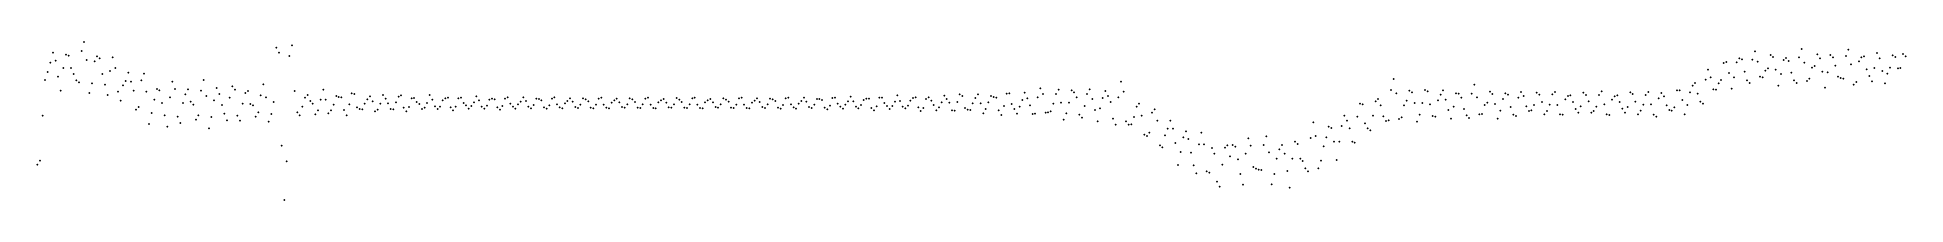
# Model space of a CAD drawing. Header units: metres. Extents: x 0 to 360, y -19 to 12.
import ezdxf

# ---------------------------------------------------------------- set-up
doc = ezdxf.new("R2010")
doc.units = ezdxf.units.M

msp = doc.modelspace()

# ---------------------------------------------------------------- linework, layer by layer
for p in [(9, 11.83), (49, 11.17), (2.5, 7.86), (3, 9.79), (3.5, 8.22), (5.5, 9.41), (6, 9.17), (8.5, 10.07), (9.5, 8.33), (11, 8.12), (11.5, 9.05), (12, 8.7), (14.5, 8.85), (46, 10.76), (46.5, 9.77), (48.5, 9.11), (324.5, 7.76), (325, 7.96), (327, 7.91), (327.5, 8.71), (328, 8.47), (330, 8.45), (330.5, 10.06), (331, 8.04), (333.5, 9.34), (334, 8.93), (336, 8.38), (336.5, 8.75), (337, 8.14), (339, 8.88), (339.5, 10.5), (340, 7.85), (342, 7.2), (342.5, 9.44), (343, 8.69), (345, 9.32), (345.5, 8.88), (346, 7.27), (348, 9.11), (348.5, 10.37), (349, 7.54), (350.5, 8.11), (351, 8.87), (351.5, 9.1), (354, 9.69), (354.5, 8.7), (357, 9.24), (357.5, 8.93), (359, 9.55), (359.5, 9.1), (1.5, 4.49), (2, 6.03), (4, 5.15), (5, 6.84), (6.5, 6.79), (7, 5.68), (7.5, 4.44), (8, 4.08), (10.5, 3.88), (12.5, 5.67), (13, 3.6), (14, 6.25), (15, 6.79), (17, 4.3), (17.5, 5.89), (18, 4.19), (20, 4.46), (20.5, 5.71), (26, 4.17), (32, 4.52), (43.5, 3.64), (208.5, 4.15), (261, 4.67), (319, 3.89), (321, 4.58), (321.5, 6.48), (322, 5.02), (323.5, 3.85), (324, 4.49), (325.5, 5.83), (326.5, 5), (328.5, 6.1), (329, 4.42), (329.5, 3.89), (331.5, 5.14), (332, 5.01), (332.5, 6.28), (333, 6.72), (334.5, 6.51), (335.5, 5.67), (337.5, 5.93), (338, 4.44), (338.5, 3.95), (340.5, 4.31), (341, 4.76), (341.5, 6.9), (343.5, 6.11), (344.5, 6), (346.5, 5.16), (347, 4.9), (347.5, 4.74), (349.5, 3.61), (350, 4.1), (352, 6.58), (352.5, 5.3), (353, 4.26), (353.5, 6.83), (355, 6.25), (355.5, 3.83), (356, 5.7), (356.5, 6.88), (358, 6.73), (358.5, 6.81), (4.5, 2.44), (10, 1.97), (13.5, 1.58), (15.5, 2.22), (16, 0.53), (16.5, 3.5), (18.5, 2.44), (21, 2.26), (22.5, 0.73), (23, 2.78), (23.5, 2.5), (24, 0.03), (25.5, 1.18), (26.5, 2.74), (28, 0.06), (28.5, 1.7), (29, 2.68), (29.5, 0.33), (31.5, 2.47), (32.5, 1.41), (34, 0.58), (34.5, 2.96), (35, 1.77), (37, 1.06), (37.5, 3.27), (38, 2.62), (40, 2.01), (40.5, 2.36), (43, 1.54), (44, 1.16), (45.5, 0.22), (49.5, 2.38), (51.5, 1.07), (52, 1.57), (52.5, 0.45), (54.5, 0.67), (55, 2.6), (55.5, 0.73), (57.5, 1.43), (58, 1.23), (58.5, 1.13), (60.5, 1.92), (61, 1.82), (63.5, 0.74), (64, 1.32), (64.5, 0.39), (66.5, 1.63), (67, 0.88), (69, 0.21), (69.5, 1.27), (70, 1.51), (72, 0.95), (72.5, 1.04), (73, 0.24), (75, 0.03), (75.5, 1.57), (76, 0.73), (78, 0.55), (78.5, 0.96), (79, 1.07), (81, 0.93), (81.5, 1.1), (82, 0.07), (84, 0.19), (84.5, 1.32), (85, 0.58), (87, 0.73), (87.5, 0.87), (88, 0.77), (90, 0.92), (90.5, 1.12), (93, 0.33), (93.5, 1.13), (94, 0.45), (96, 0.87), (96.5, 0.81), (97, 0.54), (99, 0.92), (99.5, 1.13), (101.5, 0.01), (102, 0.45), (102.5, 0.97), (103, 0.3), (105, 0.95), (105.5, 0.77), (106, 0.37), (108, 0.92), (108.5, 1.1), (110.5, 0.14), (111, 0.54), (111.5, 0.87), (112, 0.2), (114, 0.99), (114.5, 0.74), (115, 0.28), (117, 0.92), (117.5, 1.09), (119.5, 0.21), (120, 0.58), (120.5, 0.83), (121, 0.15), (123, 1), (123.5, 0.73), (124, 0.26), (126, 0.93), (126.5, 1.08), (128.5, 0.2), (129, 0.58), (129.5, 0.86), (130, 0.16), (132, 0.97), (132.5, 0.73), (133, 0.31), (135, 0.95), (135.5, 1.08), (137.5, 0.11), (138, 0.53), (138.5, 0.94), (139, 0.22), (141, 0.9), (141.5, 0.76), (142, 0.43), (144, 0.97), (144.5, 1.1), (147, 0.47), (147.5, 1.08), (148, 0.29), (150, 0.8), (150.5, 0.82), (151, 0.61), (153, 1.02), (153.5, 1.09), (156, 0.41), (156.5, 1.27), (157, 0.37), (159, 0.65), (159.5, 0.91), (160, 0.87), (162, 1.07), (162.5, 1.07), (163, 0.04), (165, 0.33), (165.5, 1.52), (166, 0.47), (168, 0.51), (168.5, 1.03), (169, 1.13), (171, 0.86), (171.5, 1.12), (172, 0.53), (174, 0.18), (174.5, 1.46), (175, 0.84), (175.5, 0.13), (177, 0.25), (177.5, 1.74), (178, 1.4), (180.5, 1.01), (181, 1.75), (183, 0.18), (183.5, 1.44), (184, 1.19), (184.5, 1.11), (186.5, 1.87), (187, 1.9), (189.5, 0.65), (190, 2.04), (190.5, 0.97), (192.5, 1.16), (193, 2.87), (193.5, 1.81), (196, 1.8), (196.5, 2.65), (197, 0.13), (198.5, 0.1), (199, 2.48), (199.5, 2.12), (200, 1.13), (202, 1.82), (202.5, 2.68), (203, 0.8), (205, 1.05), (205.5, 2.36), (206, 1.43), (206.5, 0.27), (208, 1.18), (209, 2.27), (257.5, 0.4), (258, 0.84), (260.5, 2.58), (261.5, 1.93), (263.5, 0.48), (264, 2.46), (264.5, 2.1), (265, 0.06), (266.5, 0.08), (267, 2.55), (267.5, 2.3), (269.5, 0.54), (270, 1.65), (270.5, 2.53), (271, 0.69), (273, 1.93), (273.5, 1.85), (274, 1.1), (276, 1.83), (276.5, 3.58), (277, 1.15), (279, 0.09), (279.5, 2.22), (280, 1.82), (282, 0.8), (282.5, 1.9), (283, 1.67), (285, 1.1), (285.5, 2.18), (286, 1.42), (288.5, 2.07), (289, 1.66), (289.5, 0.22), (291.5, 1.73), (292, 2.16), (294, 0.76), (294.5, 1.43), (295, 1.54), (295.5, 0.22), (297.5, 2.03), (298, 1.62), (298.5, 0.37), (300.5, 1.61), (301, 2.32), (303, 0.71), (303.5, 1.35), (304, 1.52), (304.5, 0.27), (306.5, 2.13), (307, 1.79), (307.5, 0.32), (309.5, 1.59), (310, 2.21), (312, 0.99), (312.5, 1.98), (313, 1.36), (315.5, 2.5), (316, 2.51), (316.5, 0.63), (318, 2.12), (318.5, 3.43), (319.5, 1.84), (320, 0.3), (322.5, 2.7), (323, 2.65), (326, 2.84), (335, 3.41), (344, 3.01), (1, -2.38), (19, -1.25), (19.5, -0.7), (22, -1.86), (24.5, -2.3), (27, -2.6), (30, -0.28), (30.5, -3.19), (31, -2.32), (33.5, -2.66), (35.5, -0.34), (36, -2), (36.5, -3.32), (38.5, -2.36), (39, -3.36), (39.5, -0.09), (41, -0.14), (41.5, -0.38), (42, -2.6), (42.5, -1.76), (44.5, -3.56), (45, -2.05), (50, -1.72), (50.5, -2.32), (51, -0.68), (53, -0.05), (53.5, -2.15), (54, -1.36), (56, -1.93), (56.5, -1.38), (57, -0.26), (59, -1.32), (59.5, -2.32), (60, -0.17), (61.5, -0.81), (62, -1.12), (62.5, -1.15), (63, -0.08), (65, -1.58), (65.5, -1.24), (66, -0.07), (67.5, -0.02), (68, -1.11), (68.5, -1.18), (70.5, -0.84), (71, -1.56), (71.5, -0.73), (73.5, -0.15), (74, -1.12), (74.5, -0.85), (76.5, -0.56), (77, -1.09), (77.5, -0.62), (79.5, -0.76), (80, -1.37), (80.5, -0.64), (82.5, -0.42), (83, -1.06), (83.5, -0.5), (85.5, -0.62), (86, -1.04), (86.5, -0.48), (88.5, -0.78), (89, -1.2), (89.5, -0.5), (91, -0.07), (91.5, -0.63), (92, -1.01), (92.5, -0.21), (94.5, -0.67), (95, -1), (95.5, -0.36), (97.5, -0.8), (98, -1.05), (98.5, -0.38), (100, -0.17), (100.5, -0.79), (101, -0.98), (103.5, -0.71), (104, -0.92), (104.5, -0.28), (106.5, -0.85), (107, -0.95), (107.5, -0.25), (109, -0.25), (109.5, -0.87), (110, -0.96), (112.5, -0.74), (113, -0.86), (113.5, -0.21), (115.5, -0.87), (116, -0.9), (116.5, -0.19), (118, -0.28), (118.5, -0.92), (119, -0.95), (121.5, -0.75), (122, -0.83), (122.5, -0.18), (124.5, -0.87), (125, -0.89), (125.5, -0.18), (127, -0.29), (127.5, -0.92), (128, -0.96), (130.5, -0.74), (131, -0.84), (131.5, -0.18), (133.5, -0.87), (134, -0.93), (134.5, -0.24), (136, -0.25), (136.5, -0.88), (137, -0.97), (139.5, -0.72), (140, -0.88), (140.5, -0.21), (142.5, -0.85), (143, -1.02), (143.5, -0.34), (145, -0.18), (145.5, -0.81), (146, -1.01), (146.5, -0.04), (148.5, -0.7), (149, -0.92), (149.5, -0.27), (151.5, -0.86), (152, -1.17), (152.5, -0.44), (154, -0.08), (154.5, -0.67), (155, -1.06), (155.5, -0.25), (157.5, -0.68), (158, -0.95), (158.5, -0.35), (160.5, -0.88), (161, -1.38), (161.5, -0.58), (163.5, -0.5), (164, -1.12), (164.5, -0.53), (166.5, -0.66), (167, -1), (167.5, -0.43), (169.5, -0.8), (170, -1.48), (170.5, -0.89), (172.5, -0.36), (173, -1.34), (173.5, -0.76), (176, -1.36), (176.5, -1.4), (178.5, -0.88), (179, -1.21), (179.5, -1.29), (180, -0.02), (181.5, -0.03), (182, -1.92), (182.5, -1.08), (185, -1.39), (185.5, -2.23), (186, -0.51), (187.5, -0.12), (188, -1.09), (188.5, -1.99), (189, -0.65), (191, -0.38), (191.5, -2.07), (192, -1.99), (194, -1.79), (194.5, -1.72), (195, -1.54), (195.5, -0.09), (197.5, -3.18), (198, -1.92), (200.5, -2.22), (201, -2.79), (201.5, -0.51), (203.5, -1.29), (204, -3.48), (204.5, -0.97), (207, -2.97), (209.5, -3.46), (211, -2.64), (211.5, -0.67), (212, -0.1), (212.5, -2.42), (214.5, -1.78), (215, -1.18), (215.5, -3.38), (218, -3.38), (251.5, -2.37), (252, -3.35), (254, -2.61), (254.5, -0.07), (255, -0.21), (257, -2.38), (258.5, -0.39), (259, -2.53), (259.5, -3.45), (260, -3.27), (262, -3.04), (262.5, -2.68), (263, -0.38), (265.5, -3.57), (266, -2.17), (268, -0.17), (268.5, -2.43), (269, -2.59), (271.5, -1.31), (272, -2.99), (272.5, -0.65), (274.5, -1.1), (275, -2.32), (275.5, -2.81), (277.5, -2.1), (278, -2.09), (278.5, -0.36), (280.5, -0.14), (281, -2.95), (281.5, -1.43), (283.5, -0.72), (284, -2.21), (284.5, -2.43), (286.5, -0.56), (287, -1.47), (287.5, -1.33), (288, -0.34), (290, -2.12), (290.5, -1.51), (291, -0.26), (292.5, -0.35), (293, -2.16), (293.5, -2.22), (296, -1.12), (296.5, -1.8), (297, -0.6), (299, -1.83), (299.5, -1.49), (300, -0.62), (301.5, -0.2), (302, -2.14), (302.5, -2.26), (305, -1.06), (305.5, -1.82), (306, -0.74), (308, -2.1), (308.5, -1.45), (309, -0.28), (310.5, -0.23), (311, -2.2), (311.5, -2.58), (313.5, -0.42), (314, -1.32), (314.5, -1.44), (315, -0.75), (317, -2.12), (317.5, -0.33), (320.5, -0.1), (21.5, -3.98), (25, -4.5), (27.5, -3.79), (33, -4.86), (207.5, -4.14), (210, -4.11), (210.5, -4.07), (213, -6.07), (213.5, -6.3), (214, -5.66), (217, -6.19), (217.5, -4.89), (218.5, -4.92), (220.5, -6.55), (221, -5.4), (221.5, -6.89), (224, -5.67), (233, -6.78), (236.5, -6.4), (245, -6.67), (245.5, -3.67), (246, -6.31), (248, -6.55), (248.5, -4.5), (249, -4.76), (251, -4.38), (252.5, -4.81), (255.5, -3.84), (256, -4.81), (256.5, -5.25), (47, -8.21), (216, -8.09), (216.5, -8.53), (219, -7.68), (220, -9.4), (222, -9.54), (223.5, -7.95), (224.5, -7.92), (226, -8.63), (226.5, -9.73), (228.5, -8.59), (229, -8.15), (229.5, -10.22), (230, -8.07), (230.5, -8.4), (232.5, -9.7), (233.5, -8.21), (236, -8.06), (237, -9.44), (238.5, -10.67), (239, -8.87), (239.5, -8.03), (240, -9.73), (241.5, -10.7), (242, -7.43), (242.5, -7.86), (243, -10.7), (247.5, -8.34), (249.5, -7.39), (250.5, -7.41), (253, -7.43), (253.5, -7.62), (0, -11.87), (0.5, -11.1), (48, -11.2), (219.5, -11.89), (222.5, -11.97), (223, -13.53), (225, -13.12), (225.5, -13.38), (228, -11.82), (231, -10.84), (231.5, -13.65), (234, -12.29), (234.5, -12.64), (235, -12.8), (235.5, -12.89), (238, -13.66), (240.5, -13.07), (243.5, -11.17), (244, -12.55), (244.5, -13.12), (246.5, -12.59), (247, -11.05), (250, -10.95), (227, -15.11), (227.5, -16.08), (232, -15.73), (237.5, -15.67), (241, -16.32), (47.5, -18.67)]:
    msp.add_point(p)

doc.saveas('drawing.dxf')
